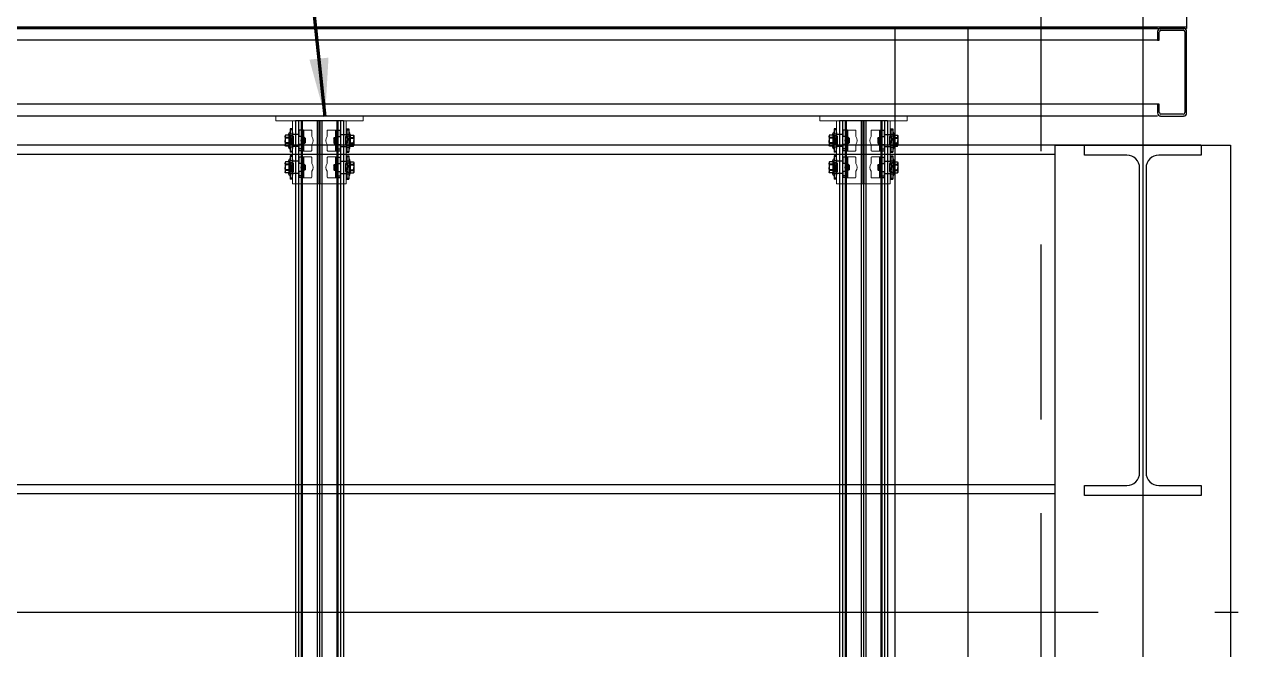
# Model space of a CAD drawing. Header units: millimetres. Extents: x 0 to 268175, y 0 to 74250.
# Drawn here: x 92769 to 94848, y 52884 to 53955 of the extents above; entities that cross this region are included whole.
import ezdxf

# ---------------------------------------------------------------- set-up
doc = ezdxf.new("R2010")
doc.units = ezdxf.units.MM
doc.header["$LTSCALE"] = 200
for name, pattern in [('CEN-GAUN', [32.2, 30, -1, 0.2, -1]), ('HID', [2.3, 1.5, -0.8]), ('phl_thick', [0])]:
    doc.linetypes.add(name, pattern=pattern)
for name, color, linetype in [('1 CEN', 15, 'CEN-GAUN'), ('@@P3_P4 환상망 SUPPORT', 143, 'Continuous'), ('BA', 9, 'Continuous')]:
    doc.layers.add(name, color=color, linetype=linetype)
doc.styles.add('GHS_DIM', font='romans.shx', dxfattribs={"width": 0.7, "bigfont": 'ghs.shx'})
doc.dimstyles.new('LEADER50', dxfattribs={"dimscale": 0, "dimtxt": 100, "dimasz": 100, "dimexe": 50, "dimexo": 50, "dimgap": 40, "dimtad": 1, "dimdec": 0, "dimdsep": 46, "dimtxsty": 'GHS_DIM', "dimcen": 2.5, "dimclrd": 1, "dimclre": 1, "dimclrt": 2, "dimadec": 0, "dimazin": 0, "dimtfac": 1, "dimtdec": 0, "dimtofl": 0, "dimtmove": 0, "dimatfit": 3, "dimfxl": 30, "dimtvp": 1, "dimtolj": 1, "dimtzin": 0, "dimarcsym": 0})

# ---------------------------------------------------------------- blocks, each defined once
blk = doc.blocks.new('A$Cd080613a')
at = {"layer": '@@P3_P4 환상망 SUPPORT', "color": 2, "linetype": 'phl_thick'}
for p, q in [((-20, 4.434), (-18.540497, 4.434)), ((-20, 1.034), (-20, 4.434)), ((-20, 1.034), (-18.540497, 1.034)), ((-18.540497, 4.434), (-11.18034, 4.434)), ((-18.540497, 1.034), (-18.540497, 4.434)), ((-18.540497, 1.034), (-11.18034, 1.034)), ((-13.5, 0), (-13.5, 1.034)), ((-13.5, 0), (-8, 0)), ((-11.18034, 4.434), (-10.999621, 4.526016)), ((-11.18034, 1.034), (-11.18034, 4.434)), ((-11.18034, 1.034), (-8.008727, 1.034)), ((-10.999621, 4.526016), (-10.817799, 4.607405)), ((-10.817799, 4.607405), (-10.635521, 4.678167)), ((-10.635521, 4.678167), (-10.453605, 4.738253)), ((-10.5, -10.466), (-10.5, 0)), ((-10.453605, 4.738253), (-10.273729, 4.787376)), ((-10.309559, 6.434007), (10.309559, 6.434007)), ((-10.273729, 4.787376), (-10.096742, 4.825514)), ((-10.096742, 4.825514), (-9.923378, 4.852767)), ((-9.923378, 4.852767), (-9.754732, 4.869109)), ((-9.754732, 4.869109), (-9.592018, 4.874416)), ((-9.43597, 4.869011), (-9.592018, 4.874416)), ((-9.45, 12.285517), (-8.5, 12.834)), ((-9.45, 12.285517), (-9.425949, 12.285517)), ((-9.45, 6.434), (-9.45, 12.285517)), ((-9.286802, 4.852541), (-9.43597, 4.869011)), ((-9.425949, 12.285517), (-9.225178, 12.382765)), ((-9.425949, 6.434), (-9.425949, 12.285517)), ((-9.14507, 4.825103), (-9.286802, 4.852541)), ((-9.225178, 12.382765), (-9.028632, 12.46982)), ((-9.011345, 4.786714), (-9.14507, 4.825103)), ((-9.028632, 12.46982), (-8.835734, 12.547031)), ((-8.886751, 4.737605), (-9.011345, 4.786714)), ((-8.771402, 4.677806), (-8.886751, 4.737605)), ((-8.835734, 12.547031), (-8.645934, 12.614685)), ((-8.66519, 4.60729), (-8.771402, 4.677806)), ((-8.568009, 4.52603), (-8.66519, 4.60729)), ((-8.645934, 12.614685), (-8.458704, 12.673015)), ((-8.479752, 4.434), (-8.568009, 4.52603)), ((-8.5, 12.834), (8.5, 12.834)), ((-8.383024, 4.342905), (-8.479752, 4.434)), ((-8.479752, 4.434), (8.479752, 4.434)), ((-8.458704, 12.673015), (-8.273532, 12.722205)), ((-8.298335, 4.244727), (-8.383024, 4.342905)), ((-8.225616, 4.140826), (-8.298335, 4.244727)), ((-8.273532, 12.722205), (-8.089918, 12.762387)), ((-8.164452, 4.032743), (-8.225616, 4.140826)), ((-8.114311, 3.921798), (-8.164452, 4.032743)), ((-8.073442, 3.805669), (-8.114311, 3.921798)), ((-8.089918, 12.762387), (-7.907369, 12.793645)), ((-8.041426, 3.683749), (-8.073442, 3.805669)), ((-8.018427, 3.556566), (-8.041426, 3.683749)), ((-8.004602, 3.42465), (-8.018427, 3.556566)), ((-8.006255, 0.977988), (-8.008727, 1.034)), ((-8.004136, 0.924002), (-8.006255, 0.977988)), ((-8.000031, 3.288557), (-8.004602, 3.42465)), ((-8.002394, 0.872075), (-8.004136, 0.924002)), ((-8.001102, 0.822352), (-8.002394, 0.872075)), ((-8.000288, 0.774408), (-8.001102, 0.822352)), ((-8, 0.727727), (-8.000288, 0.774408)), ((-8, -0.157176), (-8, 3.288561)), ((-7.997347, 2.169936), (-8, 2.238707)), ((-7.989459, 2.102767), (-7.997347, 2.169936)), ((-7.976272, 2.037446), (-7.989459, 2.102767)), ((-7.957771, 1.974207), (-7.976272, 2.037446)), ((-7.934047, 1.913249), (-7.957771, 1.974207)), ((-7.905217, 1.854768), (-7.934047, 1.913249)), ((-7.907369, 12.793645), (-7.725397, 12.816016)), ((-7.871396, 1.798956), (-7.905217, 1.854768)), ((-7.832213, 1.745381), (-7.871396, 1.798956)), ((-7.78686, 1.693336), (-7.832213, 1.745381)), ((-7.735268, 1.643293), (-7.78686, 1.693336)), ((-7.677382, 1.595741), (-7.735268, 1.643293)), ((-7.725397, 12.816016), (-7.543511, 12.829488)), ((-7.613221, 1.551128), (-7.677382, 1.595741)), ((-7.54299, 1.509804), (-7.613221, 1.551128)), ((-7.543511, 12.829488), (-7.361216, 12.834)), ((-7.466933, 1.472099), (-7.54299, 1.509804)), ((-7.385253, 1.438355), (-7.466933, 1.472099)), ((-7.298238, 1.408783), (-7.385253, 1.438355)), ((-7.17892, 12.829488), (-7.361216, 12.834)), ((-7.206336, 1.383563), (-7.298238, 1.408783)), ((-7.110023, 1.362871), (-7.206336, 1.383563)), ((-6.997035, 12.816016), (-7.17892, 12.829488)), ((-7.009788, 1.34687), (-7.110023, 1.362871)), ((-6.90625, 1.335597), (-7.009788, 1.34687)), ((-6.815063, 12.793645), (-6.997035, 12.816016)), ((-6.800099, 1.329011), (-6.90625, 1.335597)), ((-6.632514, 12.762387), (-6.815063, 12.793645)), ((-6.691977, 1.327135), (-6.800099, 1.329011)), ((-6.691977, 1.327135), (-6.581325, 1.329907)), ((-6.4489, 12.722205), (-6.632514, 12.762387)), ((-6.581325, 1.329907), (-6.467915, 1.337363)), ((-6.467915, 1.337363), (-6.352408, 1.349526)), ((-6.263728, 12.673015), (-6.4489, 12.722205)), ((-6.352408, 1.349526), (-6.235472, 1.366419)), ((-6.076497, 12.614685), (-6.263728, 12.673015)), ((-6.235472, 1.366419), (-6.117777, 1.387979)), ((-6.117777, 1.387979), (-6, 1.414014)), ((-5.886698, 12.547031), (-6.076497, 12.614685)), ((-6, 1.414014), (-5.30323, 1.57262)), ((-6, -1.216), (-6, 1.414014)), ((-5.6938, 12.46982), (-5.886698, 12.547031)), ((-5.497254, 12.382765), (-5.6938, 12.46982)), ((-5.296482, 12.285517), (-5.497254, 12.382765)), ((-5.30323, 1.57262), (-4.617331, 1.711087)), ((-5.296482, 12.285517), (-4.129467, 12.285517)), ((-5.296482, 6.434), (-5.296482, 12.285517)), ((-4.617331, 1.711087), (-3.940787, 1.829986)), ((-4.129467, 12.285517), (-3.727924, 12.382765)), ((-4.129467, 6.434), (-4.129467, 12.285517)), ((-3.940787, 1.829986), (-3.272149, 1.929801)), ((-3.727924, 12.382765), (-3.334832, 12.46982)), ((-3.334832, 12.46982), (-2.949037, 12.547031)), ((-3.272149, 1.929801), (-2.610019, 2.010935)), ((-2.949037, 12.547031), (-2.569437, 12.614685)), ((-2.610019, 2.010935), (-1.953047, 2.07371)), ((-2.569437, 12.614685), (-2.194977, 12.673015)), ((-2.194977, 12.673015), (-1.824632, 12.722205)), ((-1.953047, 2.07371), (-1.299912, 2.118373)), ((-1.824632, 12.722205), (-1.457404, 12.762387)), ((-1.457404, 12.762387), (-1.092307, 12.793645)), ((-1.299912, 2.118373), (-0.649322, 2.145102)), ((-1.092307, 12.793645), (-0.728363, 12.816016)), ((-0.728363, 12.816016), (-0.364591, 12.829488)), ((-0.649322, 2.145102), (0, 2.154)), ((-0.364591, 12.829488), (0, 12.834)), ((0.364591, 12.829488), (0, 12.834)), ((0.649322, 2.145102), (0, 2.154)), ((0.728363, 12.816016), (0.364591, 12.829488)), ((1.299912, 2.118373), (0.649322, 2.145102)), ((1.092307, 12.793645), (0.728363, 12.816016)), ((1.457404, 12.762387), (1.092307, 12.793645)), ((1.953047, 2.07371), (1.299912, 2.118373)), ((1.824632, 12.722205), (1.457404, 12.762387)), ((2.194977, 12.673015), (1.824632, 12.722205)), ((2.610019, 2.010935), (1.953047, 2.07371)), ((2.569437, 12.614685), (2.194977, 12.673015)), ((2.949037, 12.547031), (2.569437, 12.614685)), ((3.272149, 1.929801), (2.610019, 2.010935)), ((3.334832, 12.46982), (2.949037, 12.547031)), ((3.940787, 1.829986), (3.272149, 1.929801)), ((3.727924, 12.382765), (3.334832, 12.46982)), ((4.129467, 12.285517), (3.727924, 12.382765)), ((4.617331, 1.711087), (3.940787, 1.829986)), ((4.129467, 12.285517), (5.296482, 12.285517)), ((4.129467, 6.434), (4.129467, 12.285517)), ((5.30323, 1.57262), (4.617331, 1.711087)), ((5.296482, 12.285517), (5.517089, 12.391922)), ((5.296482, 6.434), (5.296482, 12.285517)), ((6, 1.414014), (5.30323, 1.57262)), ((5.517089, 12.391922), (5.732653, 12.48604)), ((5.732653, 12.48604), (5.943938, 12.568319)), ((5.943938, 12.568319), (6.151669, 12.639125)), ((6.117777, 1.387979), (6, 1.414014)), ((6, -1.216), (6, 1.414014)), ((6.235472, 1.366419), (6.117777, 1.387979)), ((6.151669, 12.639125), (6.356539, 12.698744)), ((6.352408, 1.349526), (6.235472, 1.366419)), ((6.467915, 1.337363), (6.352408, 1.349526)), ((6.356539, 12.698744), (6.559224, 12.747389)), ((6.581325, 1.329907), (6.467915, 1.337363)), ((6.559224, 12.747389), (6.760381, 12.785202)), ((6.691977, 1.327135), (6.581325, 1.329907)), ((6.691977, 1.327135), (6.800099, 1.329011)), ((6.760381, 12.785202), (6.960663, 12.812253)), ((6.800099, 1.329011), (6.90625, 1.335597)), ((6.90625, 1.335597), (7.009788, 1.34687)), ((6.960663, 12.812253), (7.160721, 12.828542)), ((7.009788, 1.34687), (7.110023, 1.362871)), ((7.110023, 1.362871), (7.206336, 1.383563)), ((7.160721, 12.828542), (7.361216, 12.834)), ((7.206336, 1.383563), (7.298238, 1.408783)), ((7.298238, 1.408783), (7.385253, 1.438355)), ((7.583949, 12.827266), (7.361216, 12.834)), ((7.385253, 1.438355), (7.466933, 1.472099)), ((7.466933, 1.472099), (7.54299, 1.509804)), ((7.54299, 1.509804), (7.613221, 1.551128)), ((7.806234, 12.80717), (7.583949, 12.827266)), ((7.613221, 1.551128), (7.677382, 1.595741)), ((7.677382, 1.595741), (7.735268, 1.643293)), ((7.735268, 1.643293), (7.78686, 1.693336)), ((7.78686, 1.693336), (7.832213, 1.745381)), ((8.028974, 12.773795), (7.806234, 12.80717)), ((7.832213, 1.745381), (7.871395, 1.798957)), ((7.871395, 1.798957), (7.905217, 1.854768)), ((7.905217, 1.854768), (7.934047, 1.913249)), ((7.934047, 1.913249), (7.957771, 1.974207)), ((7.957771, 1.974207), (7.976272, 2.037446)), ((7.976272, 2.037446), (7.989459, 2.102767)), ((7.989459, 2.102767), (7.997347, 2.169936)), ((7.997347, 2.169936), (8, 2.238707)), ((8, 3.288561), (8.004602, 3.42465)), ((8, -0.157176), (8, 3.288561)), ((8, 0.727727), (8.000288, 0.774408)), ((8, 0), (13.5, 0)), ((8.000288, 0.774408), (8.001102, 0.822352)), ((8.001102, 0.822352), (8.002394, 0.872075)), ((8.002394, 0.872075), (8.004128, 0.923982)), ((8.004128, 0.923982), (8.006255, 0.977988)), ((8.004602, 3.42465), (8.018427, 3.556566)), ((8.006255, 0.977988), (8.008727, 1.034)), ((8.008727, 1.034), (20, 1.034)), ((8.018427, 3.556566), (8.041426, 3.683749)), ((8.253062, 12.727113), (8.028974, 12.773795)), ((8.041426, 3.683749), (8.073442, 3.805669)), ((8.073442, 3.805669), (8.114311, 3.921798)), ((8.114311, 3.921798), (8.164452, 4.032743)), ((8.164452, 4.032743), (8.225616, 4.140826)), ((8.225616, 4.140826), (8.298335, 4.244727)), ((8.479397, 12.666988), (8.253062, 12.727113)), ((8.298335, 4.244727), (8.383024, 4.342905)), ((8.383024, 4.342905), (8.4798, 4.433966)), ((8.70889, 12.593179), (8.479397, 12.666988)), ((8.479752, 4.434), (8.567993, 4.526015)), ((9.45, 12.285517), (8.5, 12.834)), ((8.567993, 4.526015), (8.665364, 4.607404)), ((8.665364, 4.607404), (8.772082, 4.678167)), ((8.942483, 12.505333), (8.70889, 12.593179)), ((8.772082, 4.678167), (8.888251, 4.738253)), ((8.888251, 4.738253), (9.013275, 4.787375)), ((9.181157, 12.402978), (8.942483, 12.505333)), ((9.013275, 4.787375), (9.146859, 4.825513)), ((9.146859, 4.825513), (9.288848, 4.852767)), ((9.425949, 12.285517), (9.181157, 12.402978)), ((9.288848, 4.852767), (9.438622, 4.869109)), ((9.425949, 12.285517), (9.45, 12.285517)), ((9.425949, 6.434), (9.425949, 12.285517)), ((9.438622, 4.869109), (9.595039, 4.874416)), ((9.45, 6.434), (9.45, 12.285517)), ((9.757758, 4.869011), (9.595039, 4.874416)), ((9.925931, 4.852541), (9.757758, 4.869011)), ((10.099052, 4.825103), (9.925931, 4.852541)), ((10.276366, 4.786714), (10.099052, 4.825103)), ((10.45592, 4.737606), (10.276366, 4.786714)), ((10.63676, 4.677807), (10.45592, 4.737606)), ((10.5, -10.466), (10.5, 0)), ((10.81822, 4.607291), (10.63676, 4.677807)), ((10.999636, 4.526031), (10.81822, 4.607291)), ((11.18034, 4.434), (10.999636, 4.526031)), ((11.18034, 4.434), (18.540497, 4.434)), ((11.18034, 1.034), (11.18034, 4.434)), ((13.5, 0), (13.5, 1.034)), ((18.540497, 4.434), (20, 4.434)), ((18.540497, 1.034), (18.540497, 4.434)), ((20, 1.034), (20, 4.434)), ((-17.5, -10.466), (-6.800735, -10.466)), ((-17.5, -18.466001), (-17.5, -10.466)), ((-17.5, -18.466001), (17.5, -18.466001)), ((-6.800735, -16.249999), (-6.800735, -10.466)), ((-6.800735, -16.249999), (6.800735, -16.249999)), ((-6, -1.216), (6, -1.216)), ((-5, -20.63), (-5, -18.466001)), ((-4.064, -21.565999), (-5, -20.63)), ((-5, -20.63), (5, -20.63)), ((4.064, -21.565999), (5, -20.63)), ((5, -20.63), (5, -18.466001)), ((6.800735, -10.466), (17.5, -10.466)), ((6.800735, -16.249999), (6.800735, -10.466)), ((14.5, -18.466001), (14.5, -10.466)), ((17.5, -18.466001), (17.5, -10.466)), ((-4.064, -21.565999), (4.064, -21.565999))]:
    blk.add_line(p, q, dxfattribs=at)
for centre, start, end in [((-10.309559, -0.066037), 90.000000636, 136.186859386), ((10.309559, -0.066037), 43.813140614, 89.999999364)]:
    blk.add_arc(centre, 6.500044, start, end, dxfattribs=at)
for centre, start_param, end_param in [((-6, -0.157176), 3.1415926536, 4.7123889763), ((6, -0.157176), 4.7123889844, 6.2831853072)]:
    blk.add_ellipse(centre, major_axis=(2, 0), ratio=0.529412, start_param=start_param, end_param=end_param, dxfattribs=at)
blk = doc.blocks.new('A$C467f8655')
at = {"layer": '@@P3_P4 환상망 SUPPORT', "color": 5, "linetype": 'Continuous', "lineweight": 0, "extrusion": (1, -2.22045e-16, -2.22045e-16)}
for p, q in [((-75, 0), (-75, -8)), ((-75, 0), (75, 0)), ((75, 0), (75, -8)), ((-75, -8), (75, -8)), ((-46, -116), (-46, -8)), ((-1, -116), (-1, -8)), ((1, -116), (1, -8)), ((46, -116), (46, -8)), ((-29.8, -25), (-29.8, -35.3)), ((-14.2, -24), (-28.8, -24)), ((-13.2, -35.3), (-13.2, -25)), ((13.2, -35.3), (13.2, -25)), ((14.2, -24), (28.8, -24)), ((29.8, -25), (29.8, -35.3)), ((-29.8, -48.7), (-29.8, -59)), ((-28.8, -60), (-14.2, -60)), ((-13.2, -59), (-13.2, -48.7)), ((13.2, -59), (13.2, -48.7)), ((28.8, -60), (14.2, -60)), ((29.8, -48.7), (29.8, -59)), ((-29.8, -71), (-29.8, -81.3)), ((-14.2, -70), (-28.8, -70)), ((-13.2, -81.3), (-13.2, -71)), ((13.2, -81.3), (13.2, -71)), ((14.2, -70), (28.8, -70)), ((29.8, -71), (29.8, -81.3)), ((-29.8, -94.7), (-29.8, -105)), ((-13.2, -105), (-13.2, -94.7)), ((13.2, -105), (13.2, -94.7)), ((29.8, -94.7), (29.8, -105)), ((-38, -116), (-46, -116)), ((-38, -116), (-1, -116)), ((-28.8, -106), (-14.2, -106)), ((1, -116), (38, -116)), ((28.8, -106), (14.2, -106)), ((46, -116), (38, -116))]:
    blk.add_line(p, q, dxfattribs=at)
at = {"layer": '@@P3_P4 환상망 SUPPORT', "color": 5, "linetype": 'Continuous', "lineweight": 0}
for centre, radius, start, end in [((-21.5, -42), 10.7, 140.7731, 219.2269), ((-21.5, -42), 10.6, 320.7731, 39.2269), ((-21.5, -88), 10.7, 140.7731, 219.2269), ((-21.5, -88), 10.6, 320.7731, 39.2269)]:
    blk.add_arc(centre, radius, start, end, dxfattribs=at)
at = {"layer": '@@P3_P4 환상망 SUPPORT', "color": 5, "linetype": 'Continuous', "lineweight": 0, "extrusion": (-2.22045e-16, 4.93038e-32, -1)}
for centre, radius, start, end in [((28.8, -25), 1, 0, 90), ((14.2, -25), 1, 90, 180), ((-21.5, -42), 10.6, 320.7731, 39.2269), ((-14.2, -25), 1, 0, 90), ((-28.8, -25), 1, 90, 180), ((-21.5, -42), 10.6, 140.7731, 219.2269), ((28.8, -59), 1, 270, 0), ((14.2, -59), 1, 180, 270), ((-14.2, -59), 1, 270, 0), ((-28.8, -59), 1, 180, 270), ((28.8, -71), 1, 0, 90), ((14.2, -71), 1, 90, 180), ((-21.5, -88), 10.6, 320.7731, 39.2269), ((-14.2, -71), 1, 0, 90), ((-28.8, -71), 1, 90, 180), ((-21.5, -88), 10.6, 140.7731, 219.2269), ((28.8, -105), 1, 270, 0), ((14.2, -105), 1, 180, 270), ((-14.2, -105), 1, 270, 0), ((-28.8, -105), 1, 180, 270)]:
    blk.add_arc(centre, radius, start, end, dxfattribs=at)
at = {"layer": '@@P3_P4 환상망 SUPPORT', "color": 2, "linetype": 'Continuous', "xscale": -1, "rotation": 90}
for p in [(-46, -42), (-46, -88)]:
    blk.add_blockref('A$Cd080613a', p, dxfattribs=at)
at = {"layer": '@@P3_P4 환상망 SUPPORT', "color": 2, "linetype": 'Continuous', "rotation": 270}
for p in [(46, -42), (46, -88)]:
    blk.add_blockref('A$Cd080613a', p, dxfattribs=at)
blk = doc.blocks.new('*U4396')
at = {"layer": '@@P3_P4 환상망 SUPPORT', "linetype": 'phl_thick'}
for p, q in [((0, 41), (2836, 41)), ((0, -41), (0, 41)), ((0, 36.1), (2836, 36.1)), ((0, 31.3), (2836, 31.3)), ((0, 30.6), (2836, 30.6)), ((0, 30.4), (2836, 30.4)), ((0, 29.7), (2836, 29.7)), ((0, 4.1), (2836, 4.1)), ((0, 0), (2836, 0)), ((0, -4.1), (2836, -4.1)), ((0, -29.7), (2836, -29.7)), ((0, -30.4), (2836, -30.4)), ((0, -30.6), (2836, -30.6)), ((0, -31.3), (2836, -31.3)), ((0, -36.1), (2836, -36.1)), ((0, -41), (2836, -41))]:
    blk.add_line(p, q, dxfattribs=at)
blk = doc.blocks.new('*U4348')
at = {"layer": '@@P3_P4 환상망 SUPPORT', "linetype": 'phl_thick'}
for p, q in [((0, 41), (1659.4, 41)), ((0, -41), (0, 41)), ((0, 36.1), (1659.4, 36.1)), ((0, 31.3), (1659.4, 31.3)), ((0, 30.6), (1659.4, 30.6)), ((0, 30.4), (1659.4, 30.4)), ((0, 29.7), (1659.4, 29.7)), ((1659.4, -41), (1659.4, 41)), ((0, 4.1), (1659.4, 4.1)), ((0, 0), (1659.4, 0)), ((0, -4.1), (1659.4, -4.1)), ((0, -29.7), (1659.4, -29.7)), ((0, -30.4), (1659.4, -30.4)), ((0, -30.6), (1659.4, -30.6)), ((0, -31.3), (1659.4, -31.3)), ((0, -36.1), (1659.4, -36.1)), ((0, -41), (1659.4, -41))]:
    blk.add_line(p, q, dxfattribs=at)

msp = doc.modelspace()

# ---------------------------------------------------------------- linework, layer by layer
at = {"layer": '1 CEN'}
for p, q in [((94685.2, 61303.5), (94685.2, 44634.9)), ((43528.6, 52948.2), (95215.3, 52948.2))]:
    msp.add_line(p, q, dxfattribs=at)
at = {"layer": 'BA', "linetype": 'HID'}
msp.add_line((94510.2, 56798.2), (94510.2, 46948.2), dxfattribs=at)
at = {"layer": 'BA'}
for p, q in [((94760.2, 54168.2), (94760.2, 53948.2)), ((44734.9, 53951.2), (94760.2, 53951.2)), ((44734.9, 53948.2), (94760.2, 53948.2)), ((94710.2, 53948.2), (44779.8, 53948.2)), ((94385.2, 53948.2), (94235.2, 53948.2)), ((94260.2, 53948.2), (94260.2, 52298.2)), ((94385.2, 53948.2), (94385.2, 52298.2)), ((94710.2, 53942.8), (94710.2, 53928.2)), ((94713.4, 53928.2), (94713.4, 53942.5)), ((94754.8, 53948.2), (94715.7, 53948.2)), ((94716, 53945), (94754.5, 53945)), ((94757, 53942.5), (94757, 53804)), ((94760.2, 53803.7), (94760.2, 53942.8)), ((94710.2, 53928.2), (44785.2, 53928.2)), ((94710.2, 53928.2), (94713.4, 53928.2)), ((94710.2, 53818.2), (44785.2, 53818.2)), ((94713.4, 53818.2), (94710.2, 53818.2)), ((94710.2, 53818.2), (94710.2, 53803.7)), ((94713.4, 53804), (94713.4, 53818.2)), ((94710.2, 53798.2), (44779.8, 53798.2)), ((94715.7, 53798.2), (94754.8, 53798.2)), ((94754.5, 53801.4), (94716, 53801.4)), ((94784.7, 53748.2), (44760.2, 53748.2)), ((94535.2, 53748.2), (94835.2, 53748.2)), ((94535.2, 52448.2), (94535.2, 53748.2)), ((94585.2, 53731.2), (94585.2, 53748.2)), ((94585.2, 53748.2), (94785.2, 53748.2)), ((94785.2, 53748.2), (94785.2, 53731.2)), ((94835.2, 53748.2), (94835.2, 52448.2)), ((94535.2, 53732.2), (80835.2, 53732.2)), ((94657.7, 53731.2), (94585.2, 53731.2)), ((94785.2, 53731.2), (94712.7, 53731.2)), ((94679.7, 53187.2), (94679.7, 53709.2)), ((94690.7, 53709.2), (94690.7, 53187.2)), ((94535.2, 53166.3), (80835.2, 53166.3)), ((94585.2, 53148.2), (94585.2, 53165.2)), ((94585.2, 53165.2), (94657.7, 53165.2)), ((94712.7, 53165.2), (94785.2, 53165.2)), ((94785.2, 53165.2), (94785.2, 53148.2)), ((94535.2, 53151.3), (80835.2, 53151.3)), ((94785.2, 53148.2), (94585.2, 53148.2))]:
    msp.add_line(p, q, dxfattribs=at)
for centre, radius, start, end in [((94715.7, 53942.8), 5.45, 90, 180), ((94716, 53942.5), 2.55, 90, 180), ((94754.5, 53942.5), 2.55, 0, 90), ((94754.8, 53942.8), 5.45, 0, 90), ((94715.7, 53803.7), 5.45, 180, 270), ((94716, 53804), 2.55, 180, 270), ((94754.5, 53804), 2.55, 270, 0), ((94754.8, 53803.7), 5.45, 270, 0), ((94657.7, 53709.2), 22, 0, 90), ((94712.7, 53709.2), 22, 90, 180), ((94657.7, 53187.2), 22, 270, 0), ((94712.7, 53187.2), 22, 180, 270)]:
    msp.add_arc(centre, radius, start, end, dxfattribs=at)

# ---------------------------------------------------------------- block references
at = {"layer": '@@P3_P4 환상망 SUPPORT', "color": 5, "linetype": 'Continuous', "xscale": -1}
for p in [(93274.5, 53798.2), (94206.5, 53798.2)]:
    msp.add_blockref('A$C467f8655', p, dxfattribs=at)
at = {"layer": '@@P3_P4 환상망 SUPPORT', "linetype": 'Continuous', "xscale": -1}
for name, p, rotation in [('*U4396', (93274.5, 53790.2), 89.99999999999972), ('*U4348', (94206.5, 53790.2), 89.9999999999997)]:
    msp.add_blockref(name, p, dxfattribs=dict(at, rotation=rotation))

# ---------------------------------------------------------------- leaders
at = {"color": 30}
msp.add_leader([(93284.2, 53797), (93103.4, 55497.8), (92981.9, 55497.8)], dimstyle='LEADER50', override={"dimscale": 1, "dimtxt": 100, "dimasz": 100, "dimgap": 40, "dimtad": 0, "dimtxsty": 'GHS_DIM', "dimclrd": 1, "dimlwd": 65534}, dxfattribs=at)

doc.saveas('drawing.dxf')
